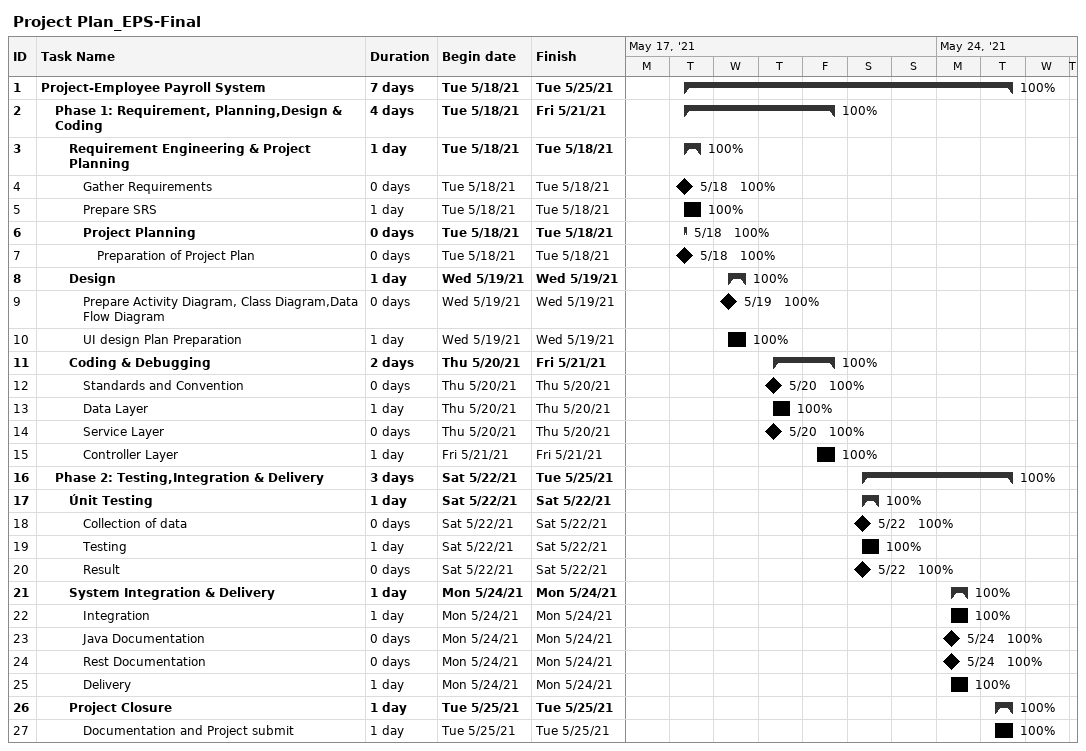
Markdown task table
Project Plan_EPS-Final

| ID | Level | Task | Duration | Start | Finish | % complete |
|---|---|---|---|---|---|---|
| 1 | 1 | **Project-Employee Payroll System** | 7d | 2021-05-18 | 2021-05-25 | 100 |
| 2 | 2 | **Phase 1: Requirement, Planning,Design & Coding** | 4d | 2021-05-18 | 2021-05-21 | 100 |
| 3 | 3 | **Requirement Engineering & Project Planning** | 1d | 2021-05-18 | 2021-05-18 | 100 |
| 4 | 4 | Gather Requirements | 0d | 2021-05-18 | 2021-05-18 | 100 |
| 5 | 4 | Prepare SRS | 1d | 2021-05-18 | 2021-05-18 | 100 |
| 6 | 4 | **Project Planning** | 0d | 2021-05-18 | 2021-05-18 | 100 |
| 7 | 5 | Preparation of Project Plan | 0d | 2021-05-18 | 2021-05-18 | 100 |
| 8 | 3 | **Design** | 1d | 2021-05-19 | 2021-05-19 | 100 |
| 9 | 4 | Prepare Activity Diagram, Class Diagram,Data Flow Diagram | 0d | 2021-05-19 | 2021-05-19 | 100 |
| 10 | 4 | UI design Plan Preparation | 1d | 2021-05-19 | 2021-05-19 | 100 |
| 11 | 3 | **Coding & Debugging** | 2d | 2021-05-20 | 2021-05-21 | 100 |
| 12 | 4 | Standards and Convention | 0d | 2021-05-20 | 2021-05-20 | 100 |
| 13 | 4 | Data Layer | 1d | 2021-05-20 | 2021-05-20 | 100 |
| 14 | 4 | Service Layer | 0d | 2021-05-20 | 2021-05-20 | 100 |
| 15 | 4 | Controller Layer | 1d | 2021-05-21 | 2021-05-21 | 100 |
| 16 | 2 | **Phase 2: Testing,Integration & Delivery** | 3d | 2021-05-22 | 2021-05-25 | 100 |
| 17 | 3 | **Únit Testing** | 1d | 2021-05-22 | 2021-05-22 | 100 |
| 18 | 4 | Collection of data | 0d | 2021-05-22 | 2021-05-22 | 100 |
| 19 | 4 | Testing | 1d | 2021-05-22 | 2021-05-22 | 100 |
| 20 | 4 | Result | 0d | 2021-05-22 | 2021-05-22 | 100 |
| 21 | 3 | **System Integration & Delivery** | 1d | 2021-05-24 | 2021-05-24 | 100 |
| 22 | 4 | Integration | 1d | 2021-05-24 | 2021-05-24 | 100 |
| 23 | 4 | Java Documentation | 0d | 2021-05-24 | 2021-05-24 | 100 |
| 24 | 4 | Rest Documentation | 0d | 2021-05-24 | 2021-05-24 | 100 |
| 25 | 4 | Delivery | 1d | 2021-05-24 | 2021-05-24 | 100 |
| 26 | 3 | **Project Closure** | 1d | 2021-05-25 | 2021-05-25 | 100 |
| 27 | 4 | Documentation and Project submit | 1d | 2021-05-25 | 2021-05-25 | 100 |
